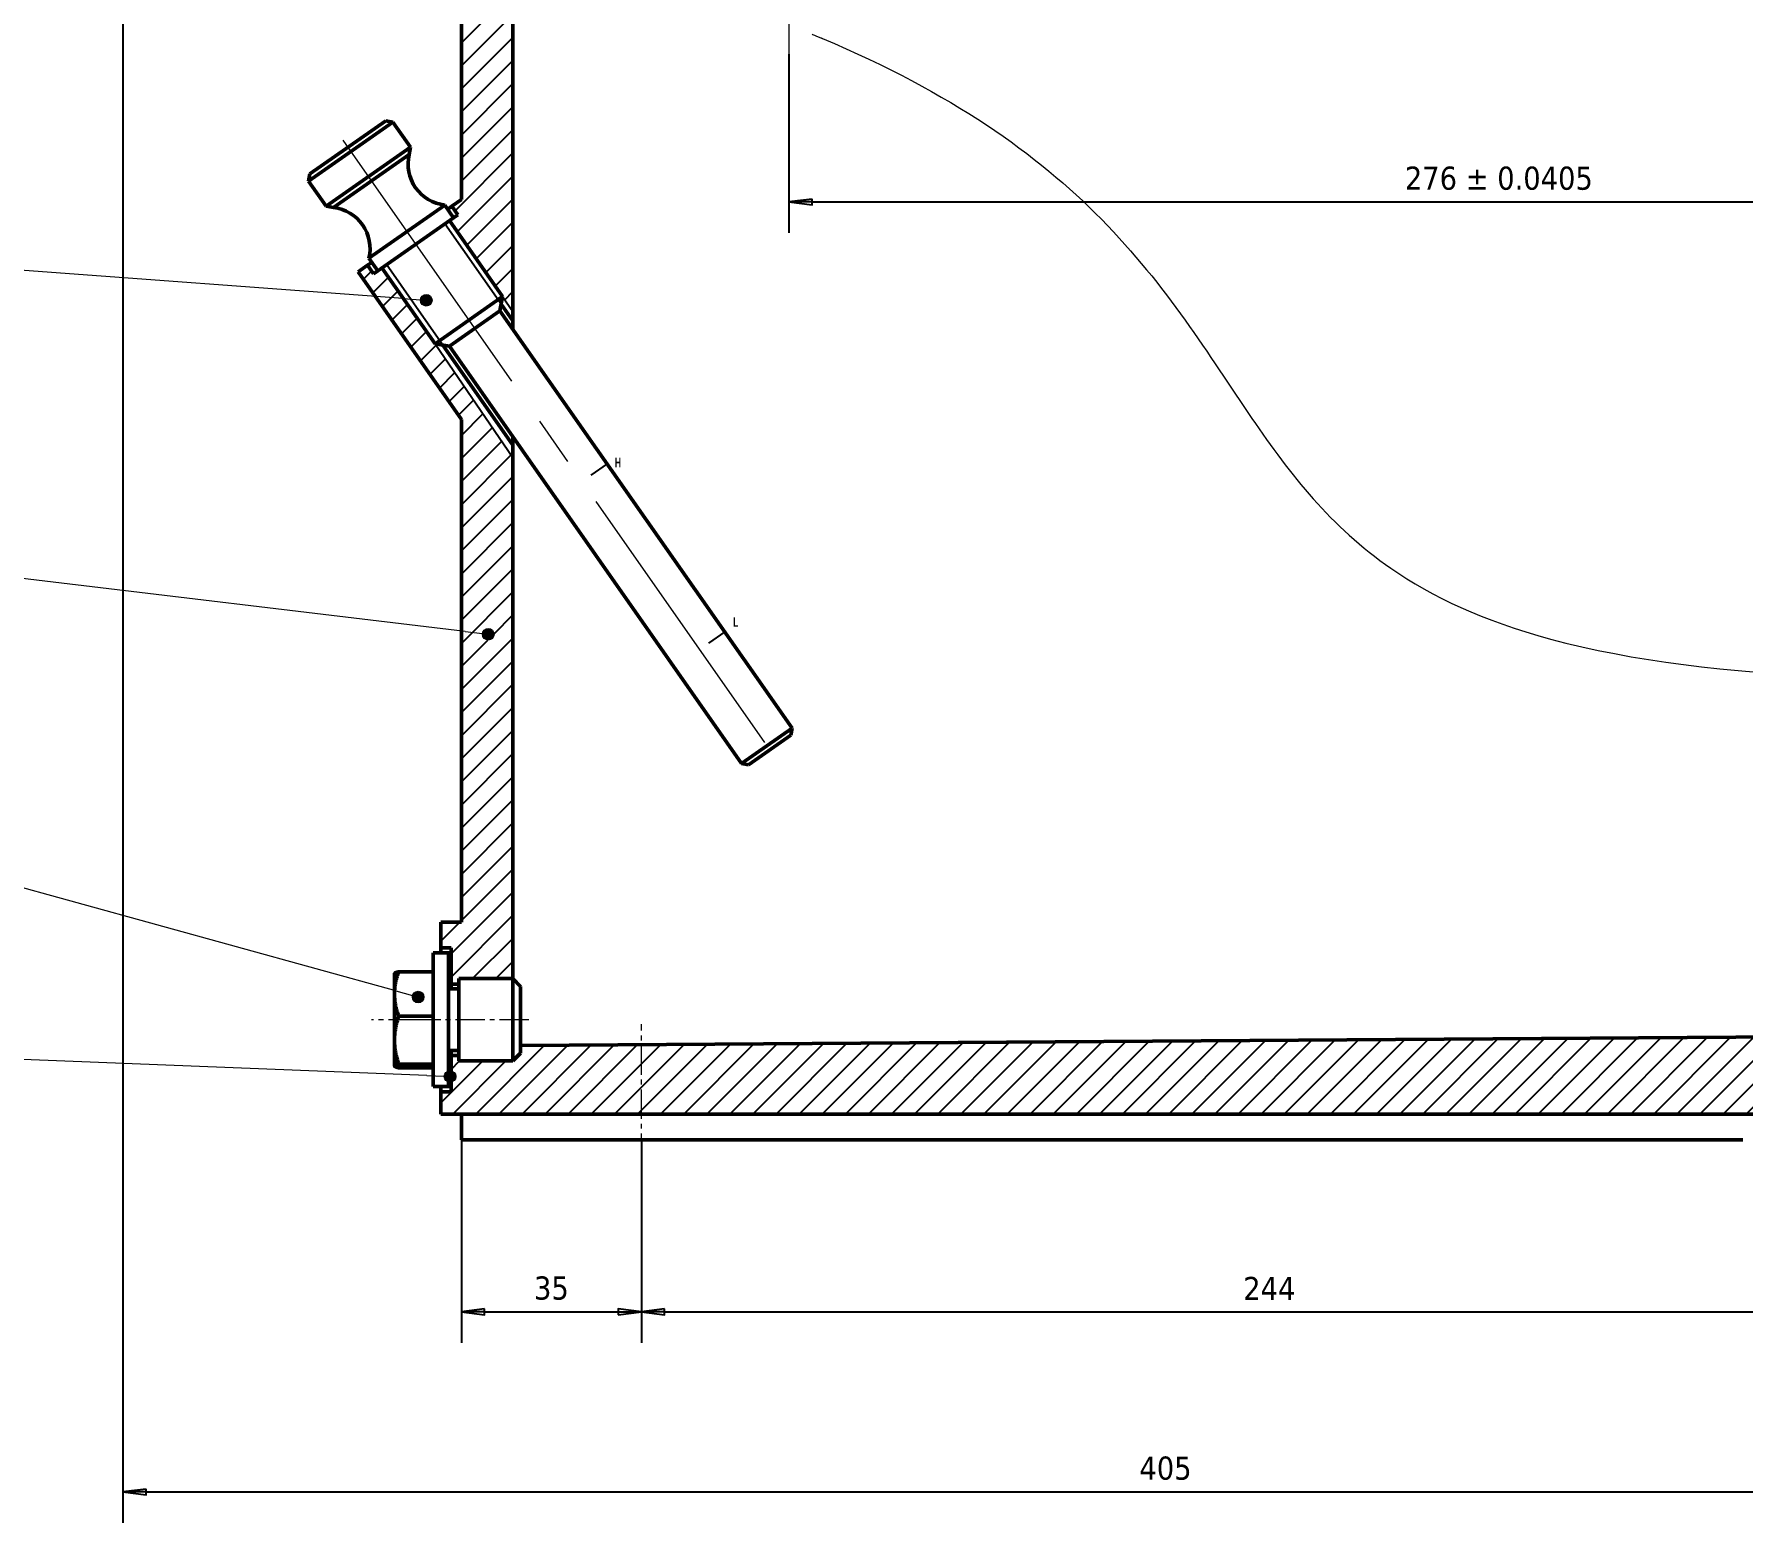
# Model space of a CAD drawing. Header units: millimetres. Extents: x 75 to 4670, y -59 to 2493.
# Drawn here: x 452.1 to 784.3, y 1388 to 1677.3 of the extents above; entities that cross this region are included whole.
import ezdxf

# ---------------------------------------------------------------- set-up
doc = ezdxf.new("R2010")
doc.units = ezdxf.units.MM
doc.header["$LTSCALE"] = 3
doc.linetypes.add('CENTER2', pattern=[28.575, 19.05, -3.175, 3.175, -3.175])
doc.linetypes.add('CENTERX2', pattern=[101.6, 63.5, -12.7, 12.7, -12.7])
for name, color, linetype, lineweight in [('副本(1) 中心标记（ISO）', 1, 'CENTER2', 13), ('副本(1) 中心线 (ISO)', 1, 'CENTERX2', 13), ('副本(1) 可见窄的 (ISO)', 7, 'Continuous', 15), ('副本(1) 符号 (ISO)', 7, 'Continuous', 15), ('可见 (ISO)', 7, 'Continuous', 50), ('草图几何图元 (ISO)', 7, 'Continuous', 25)]:
    doc.layers.add(name, color=color, linetype=linetype, lineweight=lineweight)
doc.styles.add('A0', font='techb___.ttf', dxfattribs={"width": 0.8})
doc.styles.add('注释文本 (ISO)', font='tahoma.ttf')
doc.dimstyles.new('默认 (GB)', dxfattribs={"dimscale": 3, "dimtxt": 1.5, "dimasz": 1.5, "dimexe": 2, "dimexo": 0, "dimgap": 0.75, "dimtad": 1, "dimrnd": 1e-08, "dimdsep": 46, "dimtxsty": '注释文本 (ISO)', "dimblk": 'Filled-2', "dimcen": 0.09, "dimdle": 10, "dimclrd": 256, "dimclre": 256, "dimclrt": 256, "dimaunit": 1, "dimadec": 3, "dimazin": 2, "dimtfac": 1, "dimtmove": 0, "dimatfit": 3, "dimldrblk": 'Filled-2', "dimfxl": 1, "dimtolj": 1, "dimtzin": 0, "dimlwd": -1, "dimlwe": -1, "dimarcsym": 0})

# ---------------------------------------------------------------- blocks, each defined once
blk = doc.blocks.new('Filled-2')
at = {"color": 0}
for p, q in [((0, 0), (-1, 0.125)), ((-1, 0.125), (-1, -0.125)), ((-1, 0), (0, 0)), ((-1, -0.125), (0, 0))]:
    blk.add_line(p, q, dxfattribs=at)
at = {"color": 0, "flags": 128}
blk.add_lwpolyline([(-1, -0.125), (0, 0), (-1, 0.125), (-1, -0.125)], dxfattribs=at)
at = {"color": 0}
blk.add_solid([(-1, -0.125), (0, 0), (-1, 0.125), (-1, -0.125)], dxfattribs=at)
blk = doc.blocks.new('*D70')
at = {"transparency": 16777216}
for p, q in [((598.87, 1673.47), (598.87, 1638.72)), ((874.87, 1673.47), (874.87, 1638.72)), ((603.37, 1644.72), (870.37, 1644.72))]:
    blk.add_line(p, q, dxfattribs=at)
at = {"layer": 'Defpoints', "color": 0, "transparency": 16777216}
for p in [(598.87, 1673.47), (874.87, 1673.47), (874.87, 1644.72)]:
    blk.add_point(p, dxfattribs=at)
at = {"transparency": 16777216, "xscale": 4.5, "yscale": 4.5, "zscale": 4.5, "rotation": 180}
blk.add_blockref('Filled-2', (598.87, 1644.72), dxfattribs=at)
at = {"transparency": 16777216, "xscale": 4.5, "yscale": 4.5, "zscale": 4.5}
blk.add_blockref('Filled-2', (874.87, 1644.72), dxfattribs=at)
at = {"transparency": 16777216, "insert": (736.87, 1649.31), "char_height": 4.5, "attachment_point": 5, "style": '注释文本 (ISO)'}
blk.add_mtext('\\A1;276 %%P 0.0405', dxfattribs=at)
blk = doc.blocks.new('*D72')
at = {"transparency": 16777216}
for p, q in [((469.38, 1772.45), (469.38, 1388)), ((874.75, 1772.45), (874.75, 1388)), ((473.88, 1394), (870.25, 1394))]:
    blk.add_line(p, q, dxfattribs=at)
at = {"layer": 'Defpoints', "color": 0, "transparency": 16777216}
for p in [(469.38, 1772.45), (874.75, 1772.45), (874.75, 1394)]:
    blk.add_point(p, dxfattribs=at)
at = {"transparency": 16777216, "xscale": 4.5, "yscale": 4.5, "zscale": 4.5, "rotation": 180}
blk.add_blockref('Filled-2', (469.38, 1394), dxfattribs=at)
at = {"transparency": 16777216, "xscale": 4.5, "yscale": 4.5, "zscale": 4.5}
blk.add_blockref('Filled-2', (874.75, 1394), dxfattribs=at)
at = {"transparency": 16777216, "insert": (672.07, 1398.59), "char_height": 4.5, "attachment_point": 5, "style": '注释文本 (ISO)'}
blk.add_mtext('\\A1;405', dxfattribs=at)
blk = doc.blocks.new('*D74')
at = {"transparency": 16777216}
for p, q in [((535.19, 1462.45), (535.19, 1423)), ((570.19, 1457.95), (570.19, 1423)), ((539.69, 1429), (565.69, 1429))]:
    blk.add_line(p, q, dxfattribs=at)
at = {"layer": 'Defpoints', "color": 0, "transparency": 16777216}
for p in [(535.19, 1462.45), (570.19, 1457.95), (570.19, 1429)]:
    blk.add_point(p, dxfattribs=at)
at = {"transparency": 16777216, "xscale": 4.5, "yscale": 4.5, "zscale": 4.5, "rotation": 180}
blk.add_blockref('Filled-2', (535.19, 1429), dxfattribs=at)
at = {"transparency": 16777216, "xscale": 4.5, "yscale": 4.5, "zscale": 4.5}
blk.add_blockref('Filled-2', (570.19, 1429), dxfattribs=at)
at = {"transparency": 16777216, "insert": (552.69, 1433.59), "char_height": 4.5, "attachment_point": 5, "style": '注释文本 (ISO)'}
blk.add_mtext('\\A1;35', dxfattribs=at)
blk = doc.blocks.new('*D75')
at = {"transparency": 16777216}
for p, q in [((570.19, 1462.45), (570.19, 1423)), ((814.3, 1462.45), (814.3, 1423)), ((574.69, 1429), (809.8, 1429))]:
    blk.add_line(p, q, dxfattribs=at)
at = {"layer": 'Defpoints', "color": 0, "transparency": 16777216}
for p in [(570.19, 1462.45), (814.3, 1462.45), (814.3, 1429)]:
    blk.add_point(p, dxfattribs=at)
at = {"transparency": 16777216, "xscale": 4.5, "yscale": 4.5, "zscale": 4.5, "rotation": 180}
blk.add_blockref('Filled-2', (570.19, 1429), dxfattribs=at)
at = {"transparency": 16777216, "xscale": 4.5, "yscale": 4.5, "zscale": 4.5}
blk.add_blockref('Filled-2', (814.3, 1429), dxfattribs=at)
at = {"transparency": 16777216, "insert": (692.25, 1433.55), "char_height": 4.5, "attachment_point": 5, "style": '注释文本 (ISO)'}
blk.add_mtext('\\A1;244', dxfattribs=at)

msp = doc.modelspace()

# ---------------------------------------------------------------- hatches: boundary and pattern name
at = {"transparency": 33554687}
h = msp.add_hatch(dxfattribs=at)
h.set_pattern_fill('ANSI31', color=256)
edge = h.paths.add_edge_path()
edge.add_spline(control_points=[(545.191, 1695.53), (542.507, 1696.173), (539.838, 1696.793), (537.191, 1697.389)], knot_values=[0.0512159, 0.0512159, 0.0512159, 0.0512159, 0.8641308, 0.8641308, 0.8641308, 0.8641308], degree=3, periodic=0)
edge.add_spline(control_points=[(537.191, 1697.389), (537.18, 1697.392), (537.168, 1697.394), (537.128, 1697.403), (537.099, 1697.41), (537.02, 1697.428), (536.971, 1697.439), (536.748, 1697.489), (536.579, 1697.527), (536.213, 1697.609), (536.024, 1697.651), (535.668, 1697.731), (535.511, 1697.765), (535.282, 1697.816), (535.214, 1697.831), (535.193, 1697.836), (535.191, 1697.836), (535.191, 1697.836)], knot_values=[0.43353, 0.43353, 0.43353, 0.43353, 0.4369871, 0.4369871, 0.4459332, 0.4459332, 0.4612193, 0.4612193, 0.5149058, 0.5149058, 0.5826034, 0.5826034, 0.6603725, 0.6603725, 0.738352, 0.738352, 0.7523618, 0.7523618, 0.7523618, 0.7523618], degree=3, periodic=0)
edge.add_line((535.191, 1697.836), (535.191, 1645.176))
edge.add_line((535.191, 1645.176), (533.345, 1643.883))
edge.add_line((533.345, 1643.883), (534.492, 1642.245))
edge.add_line((534.492, 1642.245), (533.673, 1641.671))
edge.add_line((533.673, 1641.671), (532.854, 1641.098))
edge.add_line((532.854, 1641.098), (543.178, 1626.353))
edge.add_line((543.178, 1626.353), (545.191, 1623.409))
edge.add_line((545.191, 1623.409), (545.191, 1695.53))
h.paths.add_polyline_path([(530.072, 1617.176), (523.933, 1625.943), (518.455, 1626.35), (535.191, 1602.449), (535.191, 1561.325), (535.956, 1561.234), (539.307, 1560.834, -0.9422532), (541.549, 1560.7, -1.0612859), (539.307, 1560.834), (535.956, 1561.234), (535.191, 1561.325), (535.191, 1504.773), (531.191, 1504.773), (531.191, 1499.773), (533.191, 1499.773), (533.191, 1492.691), (534.691, 1492.691), (534.691, 1493.773), (545.191, 1493.773), (545.191, 1595.062)])
h.paths.add_polyline_path([(519.747, 1631.92), (518.928, 1631.347), (518.109, 1630.773), (516.962, 1632.411), (515.116, 1631.119), (518.455, 1626.35), (523.933, 1625.943)])
h.paths.add_polyline_path([(570.191, 1480.941), (546.691, 1480.783), (546.691, 1479.289), (546.691, 1479.273), (545.191, 1477.773), (534.691, 1477.773), (534.691, 1478.856), (533.191, 1478.856), (533.191, 1475.866, -0.3604256), (534.107, 1474.761, -0.3604256), (533.191, 1473.656), (533.191, 1471.773), (531.191, 1471.773), (531.191, 1467.449), (570.191, 1467.449)])
h.paths.add_polyline_path([(814.302, 1482.583), (570.191, 1480.941), (570.191, 1467.449), (814.302, 1467.449)])
h.paths.add_polyline_path([(950.126, 1483.496), (814.302, 1482.583), (814.302, 1467.449), (950.126, 1467.449)])
edge = h.paths.add_edge_path()
edge.add_spline(control_points=[(1138.863, 1528.253), (1138.863, 1528.253), (1138.837, 1528.263), (1138.722, 1528.307), (1138.619, 1528.346), (1138.351, 1528.448), (1138.19, 1528.51), (1137.811, 1528.655), (1137.592, 1528.738), (1137.27, 1528.86), (1137.176, 1528.896), (1137.019, 1528.956), (1136.955, 1528.98), (1136.882, 1529.008), (1136.873, 1529.011), (1136.863, 1529.015)], knot_values=[1.5276951, 1.5276951, 1.5276951, 1.5276951, 1.5835165, 1.5835165, 1.6544311, 1.6544311, 1.7240969, 1.7240969, 1.7996966, 1.7996966, 1.8300874, 1.8300874, 1.8504283, 1.8504283, 1.8535014, 1.8535014, 1.8535014, 1.8535014], degree=3, periodic=0)
edge.add_spline(control_points=[(1136.863, 1529.015), (1134.246, 1530.01), (1131.632, 1531.003), (1128.863, 1532.111)], knot_values=[34.1361061, 34.1361061, 34.1361061, 34.1361061, 35.5753217, 35.5753217, 35.5753217, 35.5753217], degree=3, periodic=0)
edge.add_line((1128.863, 1532.111), (1128.863, 1487.449))
edge.add_line((1128.863, 1487.449), (1128.654, 1487.449))
edge.add_arc((1068.863, 1482.449), 60, 2.14857, 4.78019, ccw=False)
edge.add_line((1128.821, 1484.698), (950.126, 1483.496))
edge.add_line((950.126, 1483.496), (950.126, 1467.449))
edge.add_line((950.126, 1467.449), (1138.863, 1467.449))
edge.add_line((1138.863, 1467.449), (1138.863, 1528.253))
at = {"layer": '副本(1) 符号 (ISO)'}
h = msp.add_hatch(color=256, dxfattribs=at)
edge = h.paths.add_edge_path(flags=0)
edge.add_arc((528.371, 1625.613), 1.125, 0, 360)
h = msp.add_hatch(color=256, dxfattribs=at)
edge = h.paths.add_edge_path(flags=0)
edge.add_arc((540.424, 1560.7), 1.125, 0, 360)
h = msp.add_hatch(color=256, dxfattribs=at)
edge = h.paths.add_edge_path(flags=0)
edge.add_arc((526.788, 1490.188), 1.125, 0, 360)
h = msp.add_hatch(color=256, dxfattribs=at)
edge = h.paths.add_edge_path(flags=0)
edge.add_arc((532.982, 1474.761), 1.125, 0, 360)

# ---------------------------------------------------------------- linework, layer by layer
for p, q in [((563.504, 1593.837), (560.349, 1591.628)), ((586.392, 1561.15), (583.237, 1558.941))]:
    msp.add_line(p, q)
at = {"layer": '副本(1) 中心标记（ISO）', "linetype": 'Continuous'}
msp.add_line((598.868, 1849.949), (598.868, 1673.471), dxfattribs=at)
at = {"layer": '副本(1) 中心线 (ISO)', "linetype": 'CENTER2'}
msp.add_line((512.142, 1656.73), (598.36, 1533.598), dxfattribs=at)
at = {"layer": '副本(1) 中心线 (ISO)', "linetype": 'CENTER2', "ltscale": 0.1}
for p, q in [((526.703, 1485.773), (517.691, 1485.773)), ((548.312, 1485.773), (526.691, 1485.773)), ((570.191, 1457.949), (570.191, 1484.949))]:
    msp.add_line(p, q, dxfattribs=at)
at = {"layer": '副本(1) 可见窄的 (ISO)'}
for points, knots in [([(603.368, 1677.337), (603.368, 1677.337), (603.401, 1677.324), (603.544, 1677.265), (603.668, 1677.213), (603.988, 1677.081), (604.181, 1677), (604.603, 1676.824), (604.828, 1676.73), (605.111, 1676.61), (605.163, 1676.589), (605.247, 1676.553), (605.28, 1676.539), (605.327, 1676.519), (605.34, 1676.514), (605.359, 1676.506), (605.364, 1676.504), (605.368, 1676.502)], [0.86804959, 0.86804959, 0.86804959, 0.86804959, 0.93124207, 0.93124207, 1.00886424, 1.00886424, 1.08705205, 1.08705205, 1.16307056, 1.16307056, 1.17997327, 1.17997327, 1.19067208, 1.19067208, 1.1951307, 1.1951307, 1.19669732, 1.19669732, 1.19669732, 1.19669732]), ([(605.368, 1676.502), (630.595, 1665.836), (647.07, 1654.095), (672.397, 1628.364), (680.411, 1615.009), (696.395, 1591.666), (704.158, 1581.641), (723.932, 1567.976), (733.815, 1563.326), (778.812, 1551.131), (821.653, 1551.281), (868.368, 1551.923)], [0.0543613, 0.0543613, 0.0543613, 0.0543613, 8.3012574, 8.3012574, 16.7169376, 16.7169376, 24.2175408, 24.2175408, 29.3502542, 29.3502542, 41.8814805, 41.8814805, 41.8814805, 41.8814805])]:
    msp.add_open_spline(points, degree=3, knots=knots, dxfattribs=at)
at = {"layer": '副本(1) 符号 (ISO)'}
for p, q in [((523.884, 1625.946), (380.19, 1636.622)), ((523.884, 1625.946), (527.249, 1625.696)), ((535.956, 1561.234), (380.149, 1579.846)), ((535.956, 1561.234), (539.307, 1560.834)), ((522.451, 1491.385), (379.841, 1530.739)), ((522.451, 1491.385), (525.704, 1490.488)), ((528.485, 1474.938), (380.222, 1480.766)), ((528.485, 1474.938), (531.858, 1474.805))]:
    msp.add_line(p, q, dxfattribs=at)
for centre in [(528.371, 1625.613), (540.424, 1560.7), (526.788, 1490.188), (532.982, 1474.761)]:
    msp.add_circle(centre, 1.125, dxfattribs=at)
at = {"layer": '可见 (ISO)'}
for p, q in [((535.191, 1645.176), (535.191, 1697.836)), ((545.191, 1695.53), (545.191, 1621.591)), ((521.873, 1660.266), (505.49, 1648.795)), ((505.736, 1650.187), (520.481, 1660.512)), ((520.481, 1660.512), (521.873, 1660.266)), ((525.315, 1655.351), (521.873, 1660.266)), ((508.932, 1643.88), (525.315, 1655.351)), ((525.069, 1653.958), (525.315, 1655.351)), ((525.069, 1653.958), (510.324, 1643.634)), ((505.736, 1650.187), (505.49, 1648.795)), ((508.932, 1643.88), (505.49, 1648.795)), ((533.345, 1643.883), (535.191, 1645.176)), ((510.324, 1643.634), (508.932, 1643.88)), ((517.207, 1633.804), (531.952, 1644.129)), ((533.673, 1641.671), (518.928, 1631.347)), ((533.673, 1641.671), (531.952, 1644.129)), ((532.526, 1643.309), (533.345, 1643.883)), ((543.178, 1626.353), (532.854, 1641.098)), ((534.492, 1642.245), (533.345, 1643.883)), ((533.673, 1641.671), (534.492, 1642.245)), ((515.116, 1631.119), (516.962, 1632.411)), ((535.191, 1602.449), (515.116, 1631.119)), ((516.962, 1632.411), (517.781, 1632.985)), ((516.962, 1632.411), (518.109, 1630.773)), ((518.928, 1631.347), (517.207, 1633.804)), ((518.109, 1630.773), (518.928, 1631.347)), ((530.072, 1617.176), (519.747, 1631.92)), ((530.072, 1617.176), (543.178, 1626.353)), ((542.687, 1623.567), (543.178, 1626.353)), ((545.191, 1621.591), (542.912, 1624.845)), ((542.687, 1623.567), (532.857, 1616.684)), ((599.471, 1542.471), (542.687, 1623.567)), ((545.191, 1621.591), (545.191, 1619.991)), ((532.857, 1616.684), (530.072, 1617.176)), ((531.579, 1616.91), (545.191, 1597.47)), ((589.641, 1535.588), (532.857, 1616.684)), ((535.191, 1504.773), (535.191, 1602.449)), ((545.191, 1599.07), (545.191, 1597.47)), ((545.191, 1597.47), (545.191, 1493.773)), ((589.641, 1535.588), (599.471, 1542.471)), ((599.225, 1541.079), (599.471, 1542.471)), ((599.225, 1541.079), (591.034, 1535.343)), ((591.034, 1535.343), (589.641, 1535.588)), ((531.191, 1504.773), (535.191, 1504.773)), ((531.191, 1499.773), (531.191, 1504.773)), ((529.691, 1472.773), (529.691, 1498.773)), ((529.691, 1498.773), (532.691, 1498.773)), ((533.191, 1499.773), (531.191, 1499.773)), ((531.191, 1498.773), (531.191, 1499.773)), ((532.691, 1472.804), (532.691, 1498.773)), ((532.691, 1498.773), (533.191, 1498.773)), ((533.191, 1492.691), (533.191, 1499.773)), ((533.191, 1498.773), (533.191, 1494.273)), ((522.191, 1494.773), (522.203, 1494.795)), ((522.191, 1494.773), (522.191, 1490.798)), ((529.691, 1495.109), (522.995, 1495.109)), ((533.191, 1494.273), (532.691, 1494.273)), ((532.691, 1491.773), (534.691, 1491.773)), ((534.691, 1492.691), (533.191, 1492.691)), ((533.191, 1492.691), (533.191, 1491.773)), ((534.691, 1477.792), (534.691, 1493.773)), ((534.691, 1493.773), (545.191, 1493.773)), ((545.191, 1477.773), (545.191, 1493.773)), ((546.691, 1492.273), (545.191, 1493.773)), ((546.691, 1492.273), (546.691, 1479.289)), ((522.191, 1490.798), (522.191, 1481.82)), ((529.691, 1486.487), (522.995, 1486.487)), ((522.191, 1481.82), (522.191, 1476.795)), ((546.691, 1480.783), (1128.821, 1484.698)), ((532.691, 1479.773), (534.691, 1479.773)), ((533.191, 1479.773), (533.191, 1478.856)), ((533.191, 1478.856), (534.691, 1478.856)), ((533.191, 1471.773), (533.191, 1478.856)), ((546.691, 1479.273), (545.191, 1477.773)), ((546.691, 1479.289), (546.691, 1479.273)), ((522.191, 1476.795), (522.191, 1476.773)), ((522.191, 1476.773), (522.203, 1476.752)), ((529.691, 1477.152), (522.995, 1477.152)), ((529.691, 1476.438), (522.995, 1476.438)), ((532.691, 1477.273), (533.191, 1477.273)), ((533.191, 1477.273), (533.191, 1472.773)), ((534.691, 1477.773), (534.691, 1477.792)), ((534.691, 1477.773), (545.191, 1477.773)), ((529.691, 1472.773), (532.691, 1472.773)), ((531.191, 1471.773), (531.191, 1472.773)), ((531.191, 1471.773), (533.191, 1471.773)), ((531.191, 1467.449), (531.191, 1471.773)), ((532.691, 1472.773), (532.691, 1472.804)), ((533.191, 1472.773), (532.691, 1472.773)), ((1138.863, 1467.449), (531.191, 1467.449)), ((535.191, 1467.449), (535.191, 1464.449)), ((535.191, 1462.449), (535.191, 1464.449)), ((535.191, 1462.449), (784.302, 1462.449))]:
    msp.add_line(p, q, dxfattribs=at)
for centre, start, end in [((532.845, 1652.079), 166.40962, 263.59038), ((509.431, 1635.684), 346.40962, 83.59038)]:
    msp.add_arc(centre, 8, start, end, dxfattribs=at)
for points, weights in [([(522.995, 1495.109), (522.191, 1492.799), (522.191, 1490.798)], [1.01001874936, 1.04314139574, 1]), ([(522.203, 1494.795), (522.288, 1494.941), (522.995, 1495.109)], [1.00950770665, 1.03904339029, 1.01001874936]), ([(522.191, 1490.798), (522.191, 1488.798), (522.995, 1486.487)], [1, 1.04314139574, 1.01001874936]), ([(522.995, 1486.487), (522.191, 1483.986), (522.191, 1481.82)], [1.01001874936, 1.04314139574, 1]), ([(522.191, 1481.82), (522.191, 1479.653), (522.995, 1477.152)], [1, 1.04314139574, 1.01001874936]), ([(522.995, 1477.152), (522.191, 1476.96), (522.191, 1476.795)], [1.01001874936, 1.04314139574, 1]), ([(522.191, 1476.795), (522.191, 1476.629), (522.995, 1476.438)], [1, 1.04314139574, 1.01001874936])]:
    msp.add_rational_spline(points, weights, degree=2, dxfattribs=at)
at = {"layer": '草图几何图元 (ISO)'}
for p, q in [((542.911, 1624.84), (531.959, 1640.471)), ((531.591, 1616.908), (520.641, 1632.546)), ((543.178, 1626.353), (545.191, 1623.409)), ((530.072, 1617.176), (545.191, 1595.062))]:
    msp.add_line(p, q, dxfattribs=at)

# ---------------------------------------------------------------- texts
at = {"char_height": 1.844, "attachment_point": 1, "style": 'A0'}
for s, insert in [('H', (565, 1595)), ('L', (588, 1564))]:
    msp.add_mtext_dynamic_manual_height_columns(s, width=82.9759, gutter_width=9.22, heights=[0], dxfattribs=dict(at, insert=insert))

# ---------------------------------------------------------------- dimensions: what is measured, and where the dimension line sits
for base, p1, p2, text, picture, middle in [((874.752, 1394), (469.384, 1772.449), (874.752, 1772.449), '405', '*D72', (672.068, 1394)), ((874.868, 1644.719), (598.868, 1673.471), (874.868, 1673.471), '<> %%P 0.0405', '*D70', (736.868, 1644.719))]:
    dim = msp.add_linear_dim(base=base, p1=p1, p2=p2, text=text, dimstyle='默认 (GB)')
    dim.commit()
    dim.dimension.update_dxf_attribs({"geometry": picture, "text_midpoint": middle, "dimtype": 160})
dim = msp.add_linear_dim(base=(570.191, 1429), p1=(535.191, 1462.449), p2=(570.191, 1457.949), dimstyle='默认 (GB)')
dim.commit()
dim.dimension.update_dxf_attribs({"geometry": '*D74', "text_midpoint": (552.691, 1433.594)})
dim = msp.add_linear_dim(base=(814.302, 1429), p1=(570.191, 1462.449), p2=(814.302, 1462.449), text='244', dimstyle='默认 (GB)')
dim.commit()
dim.dimension.update_dxf_attribs({"geometry": '*D75', "text_midpoint": (692.247, 1433.547)})

doc.saveas('drawing.dxf')
